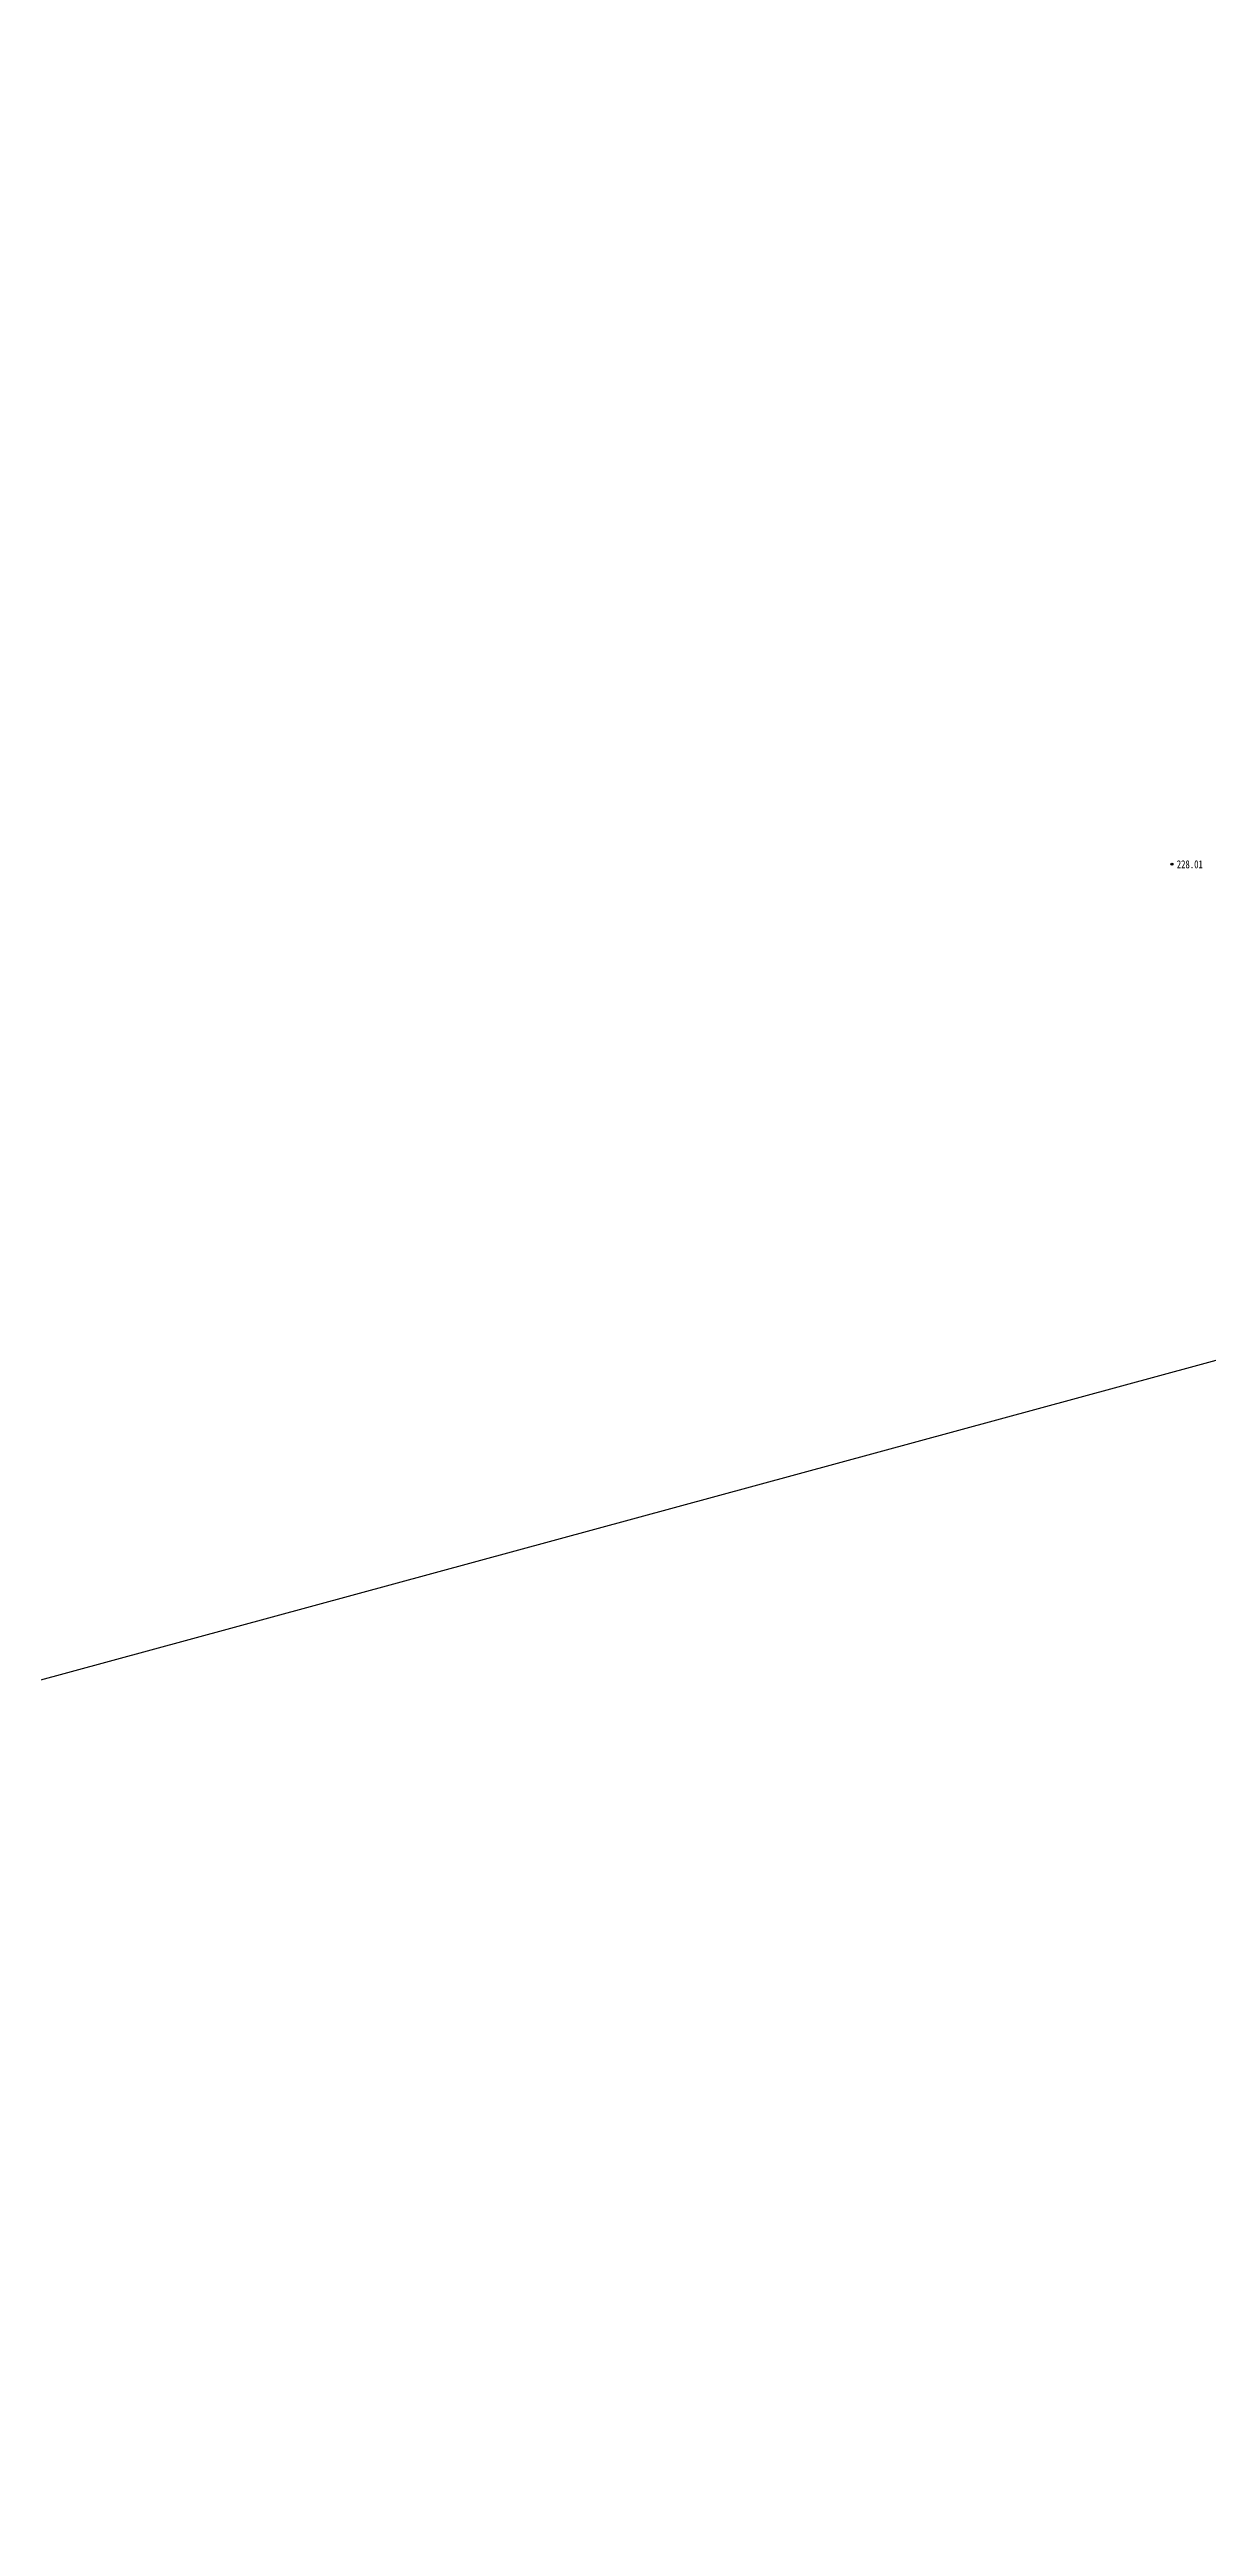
# Model space of a CAD drawing. Header units: millimetres. Extents: x -725 to 2274960, y -506 to 2980382.
# Drawn here: x 560194.1 to 560339, y 2885359 to 2885667.4 of the extents above; entities that cross this region are included whole.
import ezdxf
from ezdxf.enums import TextEntityAlignment as Align

# ---------------------------------------------------------------- set-up
doc = ezdxf.new("R2010")
doc.units = ezdxf.units.MM
doc.header["$LTSCALE"] = 1000
doc.layers.add('GCD', color=8, linetype='Continuous')
doc.layers.add('YHJ_剖面_梁板', color=4, linetype='Continuous')
doc.styles.add('等线体', font='simhei.ttf')

# ---------------------------------------------------------------- blocks, each defined once
blk = doc.blocks.new('gc200')
h = blk.add_hatch(color=256)
edge = h.paths.add_edge_path()
edge.add_arc((0, 0), 0.25, 0, 360)
blk.add_circle((0, 0), 0.25)

msp = doc.modelspace()

# ---------------------------------------------------------------- linework, layer by layer
at = {"linetype": 'Continuous', "elevation": 228.209}
msp.add_lwpolyline([(560413.559, 2885523.476), (559813.6822, 2885360.4076)], dxfattribs=at)
at = {"layer": 'YHJ_剖面_梁板'}
msp.add_circle((589254.9496, 2837256.879), 143124.932, dxfattribs=at)

# ---------------------------------------------------------------- block references
at = {"layer": 'GCD', "linetype": 'Continuous'}
ref = msp.add_blockref('gc200', (560334.518, 2885565.519, 228.012), dxfattribs=dict(at, xscale=0.5, yscale=0.5, zscale=0.5))
ref.add_attrib('height', '228.01', dxfattribs={"linetype": 'Continuous', "height": 1, "style": '等线体', "width": 0.8}).set_placement((560335.118, 2885565.519, 228.012), align=Align.MIDDLE_LEFT)
ref = msp.add_blockref('gc200', (560334.518, 2885565.519, 228.012), dxfattribs=dict(at, xscale=0.5, yscale=0.5, zscale=0.5))
ref.add_attrib('height', '228.01', dxfattribs={"linetype": 'Continuous', "height": 1, "style": '等线体', "width": 0.8}).set_placement((560335.118, 2885565.519, 228.012), align=Align.MIDDLE_LEFT)

doc.saveas('drawing.dxf')
